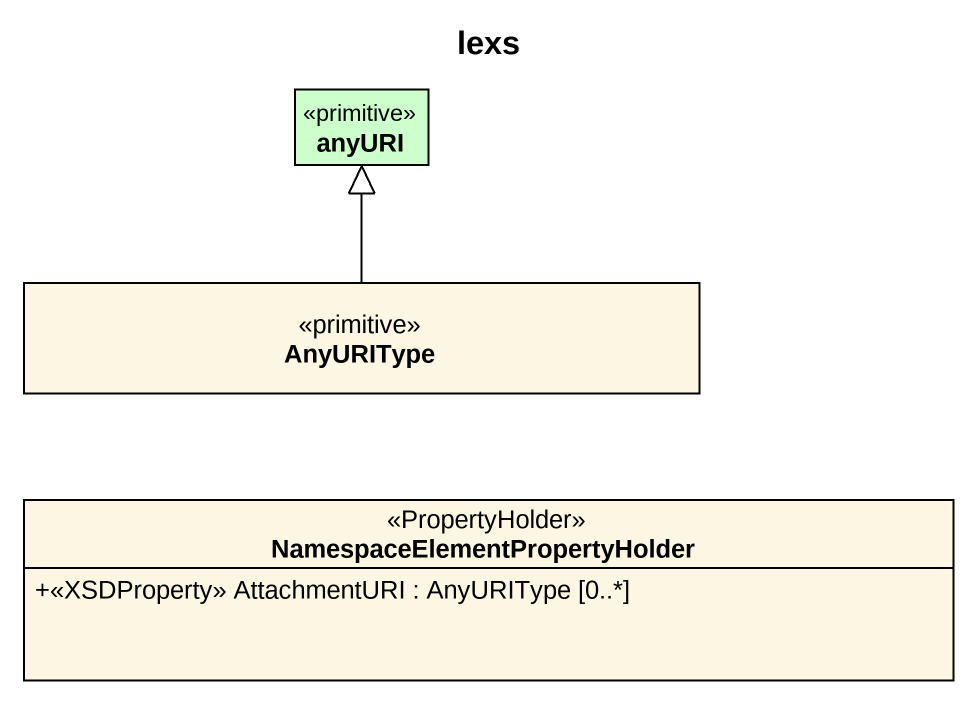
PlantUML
@startuml
title lexs
hide circle
hide empty members
skinparam classAttributeIconSize 0
class anyURI <<primitive>> #CCFFCC
class AnyURIType <<primitive>>
class "NamespaceElementPropertyHolder" as NamespaceElementPropertyHold <<PropertyHolder>> {
  +<<XSDProperty>> AttachmentURI : AnyURIType [0..*]
}
AnyURIType -up-|> anyURI
@enduml
